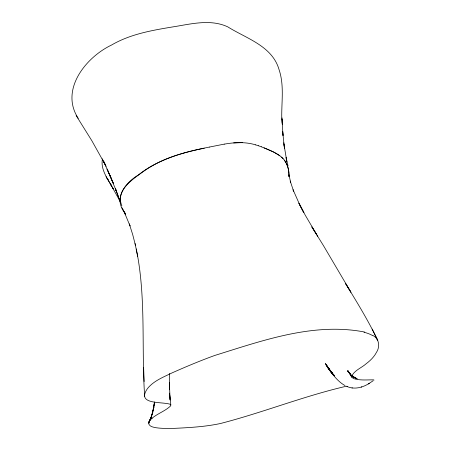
<?xml version="1.0" encoding="UTF-8"?>
<svg xmlns="http://www.w3.org/2000/svg" width="451" height="451" viewBox="0 0 451 451"><rect width="100%" height="100%" fill="white"/><g stroke="black" fill="none" stroke-linecap="round" stroke-linejoin="round"><path stroke-width="0.68" d="M169.52 373.462L169.396 389.675L169.367 382.504L170.1 400.037L169.52 393.097L170.833 404.998L170.517 406.013C165.111 411.12 157.715 413.482 152.015 418.246M288.928 176.606C289.249 170.822 287.868 164.818 284.355 160.139M288.916 176.527C289.356 169.413 287.016 161.864 281.52 157.1M148.768 422.457C148.131 426.387 153.267 427.238 156.108 427.74C162.095 428.591 168.167 428.495 174.193 428.36C189.668 427.627 205.233 426.759 220.415 423.517C262.905 412.592 303.748 396.074 346.509 386.197M154.4 402.478L153.554 408.217L154.614 401.988L152.404 413.426L153.904 407.163L150.809 418.5L152.81 412.22L150.916 417.823L151.215 417.085L148.74 422.57L151.711 416.29L149.05 421.708M102.298 159.846C100.838 169.086 106.786 177.705 111.222 185.322L106.064 176.651M148.65 423.371L151.215 417.085M373.157 380.757L368.343 383.925M368.997 383.536L369.29 383.361M368.523 383.818C362.294 387.618 354.323 389.641 347.349 386.659M361.268 387.076L361.719 386.935M209.315 147.088C184.267 152.015 158.69 158.786 138.344 174.999C125.293 182.711 112.767 198.626 125.062 212.973M204.258 148.199C182.255 152.624 160.094 159.011 141.839 172.603C131.574 180.05 115.45 190.942 121.866 205.786M209.337 147.077L224.248 144.128M224.226 144.145C234.576 142.336 245.423 141.727 255.593 144.861M233.635 142.916L242.322 142.651M352.017 387.916L352.44 387.967M364.566 332.021C313.53 322.189 262.95 340.482 214.823 355.433C200.391 360.665 186.218 366.607 172.186 372.83C163.442 377.121 153.644 380.796 147.415 388.661C136.129 404.97 161.593 401.452 170.128 404.248L170.833 404.998M255.537 144.844L258.536 145.786M258.479 145.769L261.36 146.795M261.309 146.778C268.903 149.941 277.151 152.607 283.065 158.6M346.672 386.383L347.484 386.716M264.072 147.855L273.83 152.167L279.857 155.775M357.451 378.874L354.486 377.577L356.617 378.552L352.208 375.841L354.244 377.487L351.504 375.226L353.511 377.092L350.827 374.595M374.026 380.086L373.597 379.855C366.815 379.798 359.83 380.638 353.274 378.507L351.543 376.681C354.063 370.412 361.279 368.106 366.054 363.827C370.17 360.744 373.997 357.068 376.405 352.468C380.187 346.909 379.297 338.571 372.842 335.426M345.06 385.599C336.643 380.96 331.35 372.549 326.034 364.842L333.785 375.288M334.58 375.773L333.041 374.409L333.915 375.215M350.388 374.138L347.591 371.015L350.19 373.947M334.569 375.892L328.999 369.504L332.505 373.631M334.18 375.48L327.589 367.362L332.483 373.653M330.239 370.97L332.432 373.473M107.034 178.286L108.223 179.656M349.598 373.287L349.057 372.611L351.047 375.339L347.811 370.53L351.831 377.402M281.79 119.075C281.311 102.659 284.463 85.735 279.113 69.798C272.387 46.013 246.534 38.611 227.8 26.88C210.228 18.649 190.412 24.191 172.237 26.998C151.412 30.448 130.085 34.225 111.594 45.015C85.752 57.288 59.645 89.918 78.243 118.348M330.961 371.855L333.3 375.007L325.397 363.54L332.201 373.541L327.144 366.438L329.878 370.395M327.477 366.793L330.38 371.162L326.501 365.282M76.14 115.541L91.886 140.791L104.953 164.203L103.538 161.159L113.336 183.309L107.096 169.018L110.901 177.739M317.735 236.268L311.838 226.909L323.429 245.575L350.912 292.214L345.703 283.775C357.012 302.305 368.461 320.836 377.769 340.477L372.182 329.078M316.348 234.046L305.214 215.121L298.912 203.153L303.85 212.714L300.112 205.695L293.094 189.815L293.584 191.173L290.241 181.071L290.641 182.486L289.018 174.836M112.423 187.402L113.314 188.924L110.303 183.766L120.203 201.456M123.033 209.895L125.632 214.789L121.962 207.748M102.18 158.758L106.137 166.334M124.527 212.709L130.035 225.934L129.313 223.933L132.69 234.548L135.447 245.333M109.537 174.61L116.55 191.63L115.343 188.473L119.419 199.725M115.343 188.473L118.72 197.296M118.912 198.158L120.152 201.997M288.031 165.957L286.075 157.585L286.819 161.503L284.006 144.529L282.692 131.619L283.008 135.554L282.016 119.205L282.292 124.538M135.058 243.512L137.645 256.202L136.264 248.991L136.608 250.756M137.352 254.488C145.932 301.386 141.434 349.283 144.675 396.621M284.006 144.529L284.474 148.356L283.803 142.758M143.615 367.272L144.145 381.552M282.05 117.914L282.225 123.236M364.025 332.252A129.584 33.988 -16.6 0 1 372.52 335.544M148.807 422.452A41.593 10.181 -14.8 0 1 152.145 418.229M332.55 373.682L331.643 372.763L332.511 373.687"/></g></svg>
